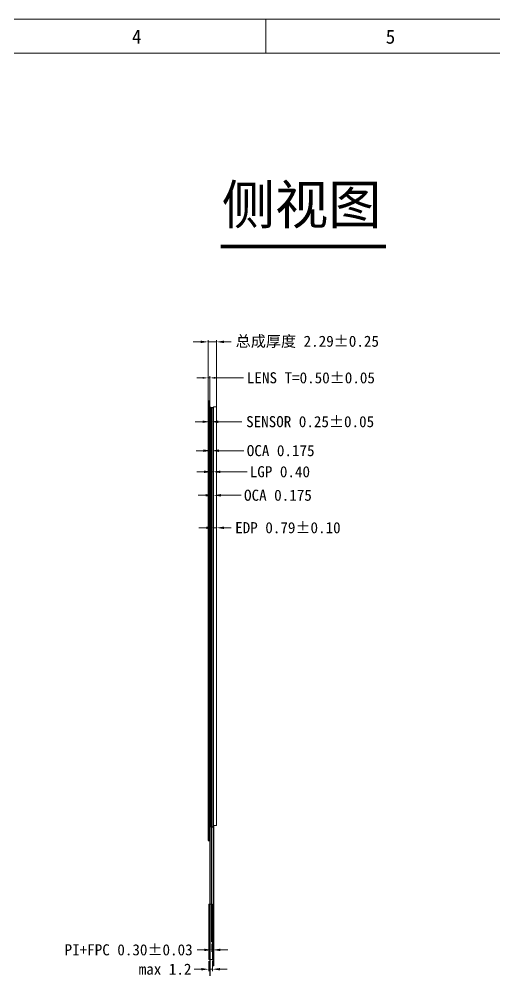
# Model space of a CAD drawing. Header units: millimetres. Extents: x -446 to 696, y -2213 to -1783.
# Drawn here: x 352.8 to 481.7, y -2040.8 to -1782.8 of the extents above; entities that cross this region are included whole.
import ezdxf
from ezdxf.enums import TextEntityAlignment as Align

# ---------------------------------------------------------------- set-up
doc = ezdxf.new("R2010")
doc.units = ezdxf.units.MM
doc.header["$LTSCALE"] = 0.1
doc.layers.get('Defpoints').update_dxf_attribs({"lineweight": 0})
for name, color, linetype in [('COVERLENS', 6, 'Continuous'), ('LGP', 4, 'Continuous'), ('SENSOR', 3, 'Continuous')]:
    doc.layers.add(name, color=color, linetype=linetype)
for name, color, linetype, lineweight in [('DIM', 3, 'Continuous', 0), ('FPC', 11, 'Continuous', 0), ('LCD-TFT', 7, 'Continuous', 0), ('OCA', 206, 'Continuous', 5), ('Sundenal', 4, 'Continuous', 20), ('TP FPC', 33, 'Continuous', 9)]:
    doc.layers.add(name, color=color, linetype=linetype, lineweight=lineweight)
doc.styles.add('ROMANS', font='', dxfattribs={"height": 3})
doc.styles.add('宋体', font='')
doc.styles.get('ROMANS').set_extended_font_data('SimSun')
doc.styles.get('宋体').set_extended_font_data('SimSun')
doc.dimstyles.new('ISO-25$0', dxfattribs={"dimtxt": 3, "dimasz": 1.5, "dimexe": 0.5, "dimexo": 0.2, "dimgap": 0.2, "dimtad": 0, "dimzin": 1, "dimdsep": 46, "dimtxsty": 'ROMANS', "dimcen": 1, "dimclrd": 4, "dimclre": 4, "dimclrt": 4, "dimazin": 0, "dimtp": 1.2, "dimtm": 1.2, "dimtfac": 1, "dimtmove": 0, "dimatfit": 3, "dimfxl": 1, "dimtolj": 1, "dimtzin": 0, "dimlwd": 9, "dimlwe": 15, "dimarcsym": 0})

# ---------------------------------------------------------------- blocks, each defined once
blk = doc.blocks.new('*D33')
at = {"layer": 'Defpoints', "color": 0}
for p in [(404.49, -1880.05), (403.99, -1891.48), (404.49, -1891.48)]:
    blk.add_point(p, dxfattribs=at)
at = {"layer": 'DIM', "color": 4, "lineweight": 9}
for p, q in [((402.49, -1880.05), (400.99, -1880.05)), ((403.99, -1880.05), (404.49, -1880.05)), ((405.99, -1880.05), (413.63, -1880.05))]:
    blk.add_line(p, q, dxfattribs=at)
at = {"layer": 'DIM', "color": 4, "lineweight": 15}
for p, q in [((403.99, -1891.28), (403.99, -1879.55)), ((404.49, -1891.28), (404.49, -1879.55))]:
    blk.add_line(p, q, dxfattribs=at)
at = {"layer": 'DIM', "color": 4}
for points in [[(402.49, -1879.8), (402.49, -1880.3), (403.99, -1880.05)], [(405.99, -1879.8), (405.99, -1880.3), (404.49, -1880.05)]]:
    blk.add_solid(points, dxfattribs=at)
at = {"layer": 'DIM', "color": 4, "lineweight": 30, "insert": (431.86, -1880.05), "char_height": 3, "attachment_point": 5, "style": 'ROMANS'}
blk.add_mtext('\\A1;LENS T=0.50%%P0.05', dxfattribs=at)
blk = doc.blocks.new('*D71')
at = {"layer": 'Defpoints', "color": 0}
for p in [(404.19, -2037.68), (405.19, -2037.68), (404.19, -2040.33)]:
    blk.add_point(p, dxfattribs=at)
at = {"layer": 'DIM', "color": 4, "lineweight": 15}
for p, q in [((404.19, -2038.18), (404.19, -2040.83)), ((405.19, -2038.18), (405.19, -2040.83))]:
    blk.add_line(p, q, dxfattribs=at)
at = {"layer": 'DIM', "color": 4, "lineweight": 9}
for p, q in [((402.19, -2040.33), (400.19, -2040.33)), ((405.19, -2040.33), (404.19, -2040.33)), ((407.19, -2040.33), (409.19, -2040.33))]:
    blk.add_line(p, q, dxfattribs=at)
at = {"layer": 'DIM', "color": 4}
for points in [[(402.19, -2040), (402.19, -2040.66), (404.19, -2040.33)], [(407.19, -2040), (407.19, -2040.66), (405.19, -2040.33)]]:
    blk.add_solid(points, dxfattribs=at)
at = {"layer": 'DIM', "color": 4, "insert": (392.35, -2040.33), "char_height": 3, "attachment_point": 5, "style": 'ROMANS'}
blk.add_mtext('\\A1;max 1.2', dxfattribs=at)
blk = doc.blocks.new('*D73')
at = {"layer": 'Defpoints', "color": 0}
for p in [(405.02, -2032.93), (405.32, -2032.93), (405.02, -2035.09)]:
    blk.add_point(p, dxfattribs=at)
at = {"layer": 'DIM', "color": 4, "lineweight": 9}
for p, q in [((403.02, -2035.09), (401.02, -2035.09)), ((405.32, -2035.09), (405.02, -2035.09)), ((407.32, -2035.09), (409.32, -2035.09))]:
    blk.add_line(p, q, dxfattribs=at)
at = {"layer": 'DIM', "color": 4, "lineweight": 15}
for p, q in [((405.02, -2033.43), (405.02, -2035.59)), ((405.32, -2033.43), (405.32, -2035.59))]:
    blk.add_line(p, q, dxfattribs=at)
at = {"layer": 'DIM', "color": 4}
for points in [[(403.02, -2034.76), (403.02, -2035.42), (405.02, -2035.09)], [(407.32, -2034.76), (407.32, -2035.42), (405.32, -2035.09)]]:
    blk.add_solid(points, dxfattribs=at)
at = {"layer": 'DIM', "color": 4, "insert": (382.47, -2035.09), "char_height": 3, "attachment_point": 5, "style": 'ROMANS'}
blk.add_mtext('\\A1;PI+FPC 0.30±0.03', dxfattribs=at)
blk = doc.blocks.new('*D74')
at = {"layer": 'Defpoints', "color": 0}
for p in [(404.49, -1893.63), (404.74, -1891.94), (404.74, -1893.63)]:
    blk.add_point(p, dxfattribs=at)
at = {"layer": 'DIM', "color": 4, "lineweight": 9}
for p, q in [((402.49, -1891.94), (400.49, -1891.94)), ((404.49, -1891.94), (404.74, -1891.94)), ((406.74, -1891.94), (413.14, -1891.94))]:
    blk.add_line(p, q, dxfattribs=at)
at = {"layer": 'DIM', "color": 4, "lineweight": 15}
for p, q in [((404.49, -1893.13), (404.49, -1891.44)), ((404.74, -1893.13), (404.74, -1891.44))]:
    blk.add_line(p, q, dxfattribs=at)
at = {"layer": 'DIM', "color": 4}
for points in [[(402.49, -1891.61), (402.49, -1892.27), (404.49, -1891.94)], [(406.74, -1891.61), (406.74, -1892.27), (404.74, -1891.94)]]:
    blk.add_solid(points, dxfattribs=at)
at = {"layer": 'DIM', "color": 4, "insert": (431.65, -1891.94), "char_height": 3, "attachment_point": 5, "style": 'ROMANS'}
blk.add_mtext('\\A1;SENSOR 0.25±0.05', dxfattribs=at)
blk = doc.blocks.new('*D75')
at = {"layer": 'Defpoints', "color": 0}
for p in [(404.74, -1899.78), (404.92, -1899.78), (404.92, -1899.79)]:
    blk.add_point(p, dxfattribs=at)
at = {"layer": 'DIM', "color": 4, "lineweight": 9}
for p, q in [((402.74, -1899.79), (400.74, -1899.79)), ((404.74, -1899.79), (404.92, -1899.79)), ((406.92, -1899.79), (413.72, -1899.79))]:
    blk.add_line(p, q, dxfattribs=at)
at = {"layer": 'DIM', "color": 4, "lineweight": 15}
for p, q in [((404.74, -1900.28), (404.74, -1900.29)), ((404.92, -1900.28), (404.92, -1900.29))]:
    blk.add_line(p, q, dxfattribs=at)
at = {"layer": 'DIM', "color": 4}
for points in [[(402.74, -1899.46), (402.74, -1900.12), (404.74, -1899.79)], [(406.92, -1899.46), (406.92, -1900.12), (404.92, -1899.79)]]:
    blk.add_solid(points, dxfattribs=at)
at = {"layer": 'DIM', "color": 4, "insert": (423.67, -1899.79), "char_height": 3, "attachment_point": 5, "style": 'ROMANS'}
blk.add_mtext('\\A1;OCA 0.175', dxfattribs=at)
blk = doc.blocks.new('*D76')
at = {"layer": 'Defpoints', "color": 0}
for p in [(404.92, -1905.49), (405.32, -1905.49), (405.32, -1905.51)]:
    blk.add_point(p, dxfattribs=at)
at = {"layer": 'DIM', "color": 4, "lineweight": 9}
for p, q in [((402.92, -1905.51), (400.92, -1905.51)), ((404.92, -1905.51), (405.32, -1905.51)), ((407.32, -1905.51), (414.55, -1905.51))]:
    blk.add_line(p, q, dxfattribs=at)
at = {"layer": 'DIM', "color": 4, "lineweight": 15}
for p, q in [((404.92, -1905.99), (404.92, -1906.01)), ((405.32, -1905.99), (405.32, -1906.01))]:
    blk.add_line(p, q, dxfattribs=at)
at = {"layer": 'DIM', "color": 4}
for points in [[(402.92, -1905.18), (402.92, -1905.84), (404.92, -1905.51)], [(407.32, -1905.18), (407.32, -1905.84), (405.32, -1905.51)]]:
    blk.add_solid(points, dxfattribs=at)
at = {"layer": 'DIM', "color": 4, "insert": (423.46, -1905.51), "char_height": 3, "attachment_point": 5, "style": 'ROMANS'}
blk.add_mtext('\\A1;LGP 0.40', dxfattribs=at)
blk = doc.blocks.new('*D77')
at = {"layer": 'Defpoints', "color": 0}
for p in [(405.32, -1911.79), (405.49, -1911.79), (405.49, -1911.88)]:
    blk.add_point(p, dxfattribs=at)
at = {"layer": 'DIM', "color": 4, "lineweight": 9}
for p, q in [((403.32, -1911.88), (401.32, -1911.88)), ((405.32, -1911.88), (405.49, -1911.88)), ((407.49, -1911.88), (412.99, -1911.88))]:
    blk.add_line(p, q, dxfattribs=at)
at = {"layer": 'DIM', "color": 4, "lineweight": 15}
for p, q in [((405.32, -1912.29), (405.32, -1912.38)), ((405.49, -1912.29), (405.49, -1912.38))]:
    blk.add_line(p, q, dxfattribs=at)
at = {"layer": 'DIM', "color": 4}
for points in [[(403.32, -1911.54), (403.32, -1912.21), (405.32, -1911.88)], [(407.49, -1911.54), (407.49, -1912.21), (405.49, -1911.88)]]:
    blk.add_solid(points, dxfattribs=at)
at = {"layer": 'DIM', "color": 4, "insert": (422.93, -1911.88), "char_height": 3, "attachment_point": 5, "style": 'ROMANS'}
blk.add_mtext('\\A1;OCA 0.175', dxfattribs=at)
blk = doc.blocks.new('*D78')
at = {"layer": 'Defpoints', "color": 0}
for p in [(405.49, -1920.64), (406.28, -1920.64), (406.28, -1920.68)]:
    blk.add_point(p, dxfattribs=at)
at = {"layer": 'DIM', "color": 4, "lineweight": 9}
for p, q in [((403.49, -1920.68), (401.49, -1920.68)), ((405.49, -1920.68), (406.28, -1920.68)), ((408.28, -1920.68), (410.28, -1920.68))]:
    blk.add_line(p, q, dxfattribs=at)
at = {"layer": 'DIM', "color": 4, "lineweight": 15}
for p, q in [((405.49, -1921.14), (405.49, -1921.18)), ((406.28, -1921.14), (406.28, -1921.18))]:
    blk.add_line(p, q, dxfattribs=at)
at = {"layer": 'DIM', "color": 4}
for points in [[(403.49, -1920.35), (403.49, -1921.02), (405.49, -1920.68)], [(408.28, -1920.35), (408.28, -1921.02), (406.28, -1920.68)]]:
    blk.add_solid(points, dxfattribs=at)
at = {"layer": 'DIM', "color": 4, "insert": (425.63, -1920.68), "char_height": 3, "attachment_point": 5, "style": 'ROMANS'}
blk.add_mtext('\\A1;EDP 0.79±0.10', dxfattribs=at)
blk = doc.blocks.new('*D79')
at = {"layer": 'Defpoints', "color": 0}
for p in [(406.28, -1870.29), (403.99, -1889.87), (406.28, -1889.87)]:
    blk.add_point(p, dxfattribs=at)
at = {"layer": 'DIM', "color": 4, "lineweight": 9}
for p, q in [((401.99, -1870.29), (399.99, -1870.29)), ((403.99, -1870.29), (406.28, -1870.29)), ((408.28, -1870.29), (410.28, -1870.29))]:
    blk.add_line(p, q, dxfattribs=at)
at = {"layer": 'DIM', "color": 4, "lineweight": 15}
for p, q in [((403.99, -1889.37), (403.99, -1869.79)), ((406.28, -1889.37), (406.28, -1869.79))]:
    blk.add_line(p, q, dxfattribs=at)
at = {"layer": 'DIM', "color": 4}
for points in [[(401.99, -1869.95), (401.99, -1870.62), (403.99, -1870.29)], [(408.28, -1869.95), (408.28, -1870.62), (406.28, -1870.29)]]:
    blk.add_solid(points, dxfattribs=at)
at = {"layer": 'DIM', "color": 4, "insert": (430.89, -1870.29), "char_height": 3, "attachment_point": 5, "style": 'ROMANS'}
blk.add_mtext('\\A1;总成厚度 2.29±0.25', dxfattribs=at)

msp = doc.modelspace()

# ---------------------------------------------------------------- linework, layer by layer
at = {"layer": 'COVERLENS'}
msp.add_lwpolyline([(403.9944, -1886.366), (403.9944, -2005.466), (404.4944, -2005.466), (404.4944, -1886.366)], close=True, dxfattribs=at)
msp.add_lwpolyline([(404.0944, -1886.366), (404.0944, -2005.466)], dxfattribs=at)
at = {"layer": 'DIM', "lineweight": 30, "ltscale": 0.2, "const_width": 1.0577}
msp.add_lwpolyline([(407.4133, -1844.4545), (452.2006, -1844.4545)], dxfattribs=at)
at = {"layer": 'FPC'}
for p, q in [((404.9194, -2001.861), (404.9194, -2032.9323)), ((405.0194, -2032.9323), (405.0194, -2001.861)), ((405.4944, -2001.376), (405.4944, -2039.376)), ((405.5944, -2039.376), (405.5944, -2001.376)), ((405.0194, -2027.9323), (405.3194, -2027.9323)), ((405.3194, -2027.9323), (405.3194, -2032.9323)), ((404.9194, -2032.9323), (405.3194, -2032.9323)), ((405.4944, -2034.376), (405.2944, -2034.376)), ((405.2944, -2034.376), (405.2944, -2039.376)), ((405.2944, -2039.376), (405.4944, -2039.376)), ((405.4944, -2039.376), (405.5944, -2039.376))]:
    msp.add_line(p, q, dxfattribs=at)
at = {"layer": 'LCD-TFT'}
msp.add_lwpolyline([(405.4944, -1887.93), (405.4944, -2001.376), (406.2844, -2001.376), (406.2844, -1887.93)], close=True, dxfattribs=at)
at = {"layer": 'LGP'}
msp.add_lwpolyline([(404.9194, -1888.066), (405.3194, -1888.066), (405.3194, -2001.861), (404.9194, -2001.861)], close=True, dxfattribs=at)
at = {"layer": 'OCA'}
for points in [[(404.9194, -1888.366), (404.9194, -1996.116), (404.7444, -1996.116), (404.7444, -1888.366)], [(405.4944, -1888.366), (405.4944, -1996.116), (405.3194, -1996.116), (405.3194, -1888.366)]]:
    msp.add_lwpolyline(points, close=True, dxfattribs=at)
at = {"layer": 'SENSOR'}
msp.add_lwpolyline([(404.4944, -1888.026), (404.7444, -1888.026), (404.7444, -1997.746), (404.4944, -1997.746)], close=True, dxfattribs=at)
at = {"layer": 'Sundenal', "color": 4}
msp.add_lwpolyline([(144.6985, -2171.6641), (695.6236, -2171.6641), (695.6236, -1782.7893), (144.6985, -1782.7893)], close=True, dxfattribs=at)
msp.add_lwpolyline([(419.6886, -1782.7893), (419.6886, -1792.0482)], dxfattribs=at)
at = {"layer": 'Sundenal', "ltscale": 0.2}
msp.add_lwpolyline([(686.3647, -1792.0482), (153.9575, -1792.0482), (153.9575, -2162.4052), (686.3647, -2162.4052)], close=True, dxfattribs=at)
at = {"layer": 'TP FPC', "ltscale": 0.2}
for p, q in [((404.4944, -2055.366), (404.4944, -1997.746)), ((404.5944, -1997.746), (404.5944, -2055.366))]:
    msp.add_line(p, q, dxfattribs=at)
at = {"layer": 'TP FPC'}
for p, q in [((404.5944, -2022.678), (404.1944, -2022.678)), ((404.1944, -2022.678), (404.1944, -2037.678)), ((404.5944, -2022.678), (405.1944, -2022.678)), ((405.1944, -2022.678), (405.1944, -2037.678)), ((404.5944, -2037.678), (404.1944, -2037.678)), ((405.1944, -2037.678), (404.5944, -2037.678))]:
    msp.add_line(p, q, dxfattribs=at)

# ---------------------------------------------------------------- texts
at = {"layer": 'DIM', "lineweight": 30, "ltscale": 0.2, "insert": (407.7042, -1827.8149), "char_height": 10.57712, "width": 91.187803, "attachment_point": 1, "style": '宋体'}
msp.add_mtext('侧视图 ', dxfattribs=at)
at = {"layer": 'Sundenal', "color": 4, "style": '宋体'}
for s, p in [('4', (384.6766, -1787.5797)), ('5', (453.4241, -1787.5797))]:
    msp.add_text(s, height=3.7884, dxfattribs=at).set_placement(p, align=Align.MIDDLE_CENTER)

# ---------------------------------------------------------------- dimensions: what is measured, and where the dimension line sits
at = {"layer": 'DIM'}
for base, p1, p2, text, override, picture, middle in [((406.2844, -1870.2854), (403.9944, -1889.8686), (406.2844, -1889.8686), '总成厚度 <>', {"dimtxt": 2.5, "dimasz": 2, "dimexe": 0.49975, "dimexo": 0.49975, "dimgap": 0.49975, "dimtol": 1, "dimlim": 0, "dimtp": 0.25, "dimtm": 0.25, "dimtfac": 1, "dimtdec": 2, "dimtolj": 1}, '*D79', (430.8875, -1870.2854)), ((406.2844, -1920.6836), (405.4944, -1920.6395), (406.2844, -1920.6395), 'EDP <>', {"dimtxt": 2.5, "dimasz": 2, "dimexe": 0.49975, "dimexo": 0.49975, "dimgap": 0.49975, "dimtol": 1, "dimlim": 0, "dimtp": 0.1, "dimtm": 0.1, "dimtfac": 1, "dimtdec": 2, "dimtolj": 1}, '*D78', (425.6333, -1920.6836)), ((404.1944, -2040.3309), (405.1944, -2037.678), (404.1944, -2037.678), 'max 1.2', {"dimtxt": 2.5, "dimasz": 2, "dimexe": 0.49975, "dimexo": 0.49975, "dimgap": 0.49975}, '*D71', (392.3455, -2040.3309))]:
    dim = msp.add_linear_dim(base=base, p1=p1, p2=p2, text=text, dimstyle='ISO-25$0', override=override, dxfattribs=at)
    dim.commit()
    dim.dimension.update_dxf_attribs({"geometry": picture, "text_midpoint": middle})
at = {"layer": 'DIM', "lineweight": 30}
dim = msp.add_linear_dim(base=(404.4944, -1880.05), p1=(403.9944, -1891.4801), p2=(404.4944, -1891.4801), text='LENS T=<>%%P0.05', dimstyle='ISO-25$0', dxfattribs=at)
dim.commit()
dim.dimension.update_dxf_attribs({"geometry": '*D33', "text_midpoint": (431.8594, -1880.05), "dimtype": 160})
at = {"layer": 'DIM'}
for base, p1, p2, text, override, picture, middle in [((404.7444, -1891.9385), (404.4944, -1893.6302), (404.7444, -1893.6302), 'SENSOR <>', {"dimtxt": 2.5, "dimasz": 2, "dimexe": 0.49975, "dimexo": 0.49975, "dimgap": 0.49975, "dimtol": 1, "dimlim": 0, "dimtp": 0.05, "dimtm": 0.05, "dimtfac": 1, "dimtdec": 2, "dimtolj": 1}, '*D74', (431.6494, -1891.9385)), ((404.9194, -1899.7895), (404.7444, -1899.7773), (404.9194, -1899.7773), 'OCA 0.175', {"dimtxt": 2.5, "dimasz": 2, "dimexe": 0.49975, "dimexo": 0.49975, "dimgap": 0.49975}, '*D75', (423.6664, -1899.7895)), ((405.3194, -1905.5102), (404.9194, -1905.4882), (405.3194, -1905.4882), 'LGP <>', {"dimtxt": 2.5, "dimasz": 2, "dimexe": 0.49975, "dimexo": 0.49975, "dimgap": 0.49975}, '*D76', (423.4563, -1905.5102)), ((405.4944, -1911.8774), (405.3194, -1911.7912), (405.4944, -1911.7912), 'OCA 0.175', {"dimtxt": 2.5, "dimasz": 2, "dimexe": 0.49975, "dimexo": 0.49975, "dimgap": 0.49975}, '*D77', (422.9311, -1911.8774)), ((405.0194, -2035.0916), (405.3194, -2032.9323), (405.0194, -2032.9323), 'PI+FPC <>', {"dimtxt": 2.5, "dimasz": 2, "dimexe": 0.49975, "dimexo": 0.49975, "dimgap": 0.49975, "dimtol": 1, "dimlim": 0, "dimtp": 0.03, "dimtm": 0.03, "dimtfac": 1, "dimtdec": 2, "dimtolj": 1}, '*D73', (382.4694, -2035.0916))]:
    dim = msp.add_linear_dim(base=base, p1=p1, p2=p2, text=text, dimstyle='ISO-25$0', override=override, dxfattribs=at)
    dim.commit()
    dim.dimension.update_dxf_attribs({"geometry": picture, "text_midpoint": middle, "dimtype": 160})

doc.saveas('drawing.dxf')
